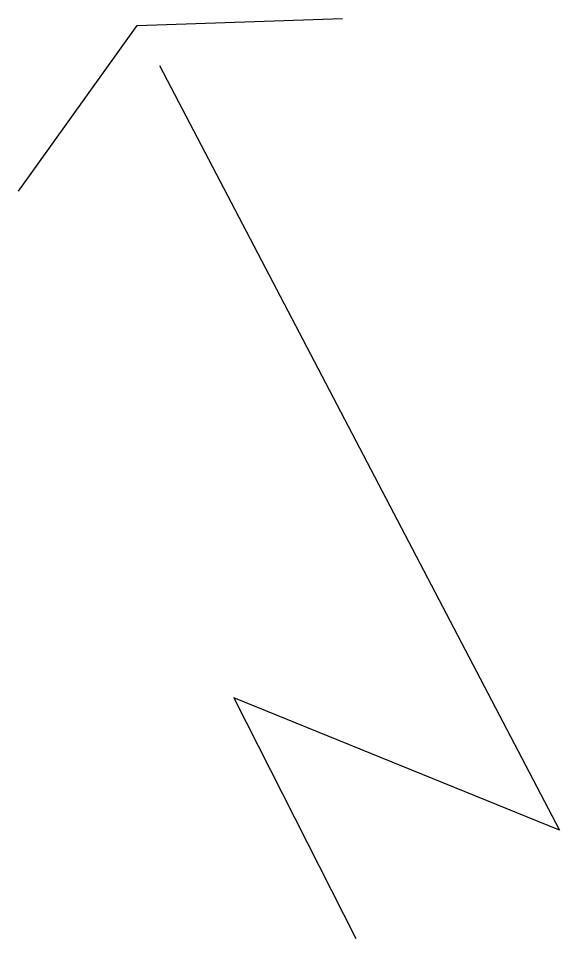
# Model space of a CAD drawing. Extents: x 21147 to 21795, y 3328 to 3821.
# Drawn here: x 21146.8 to 21184.1, y 3422.8 to 3486.4 of the extents above; entities that cross this region are included whole.
import ezdxf

# ---------------------------------------------------------------- set-up
doc = ezdxf.new("R2010")
doc.units = 0
doc.header["$MEASUREMENT"] = 0
doc.layers.add('NORTE', color=7, linetype='CONTINUOUS')

msp = doc.modelspace()

# ---------------------------------------------------------------- linework, layer by layer
at = {"layer": 'NORTE', "linetype": 'CONTINUOUS'}
for p, q in [((21146.774, 3474.403), (21154.974, 3485.871)), ((21154.974, 3485.871), (21169.164, 3486.35)), ((21156.509, 3483.085), (21184.148, 3430.255)), ((21184.148, 3430.255), (21161.643, 3439.399)), ((21161.643, 3439.399), (21170.07, 3422.763))]:
    msp.add_line(p, q, dxfattribs=at)

doc.saveas('drawing.dxf')
